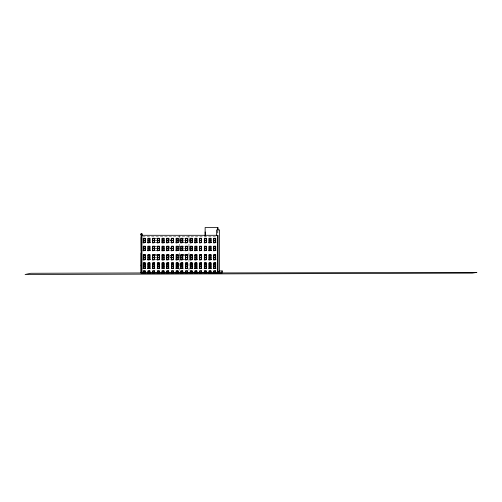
<?xml version="1.0" encoding="UTF-8"?>
<svg xmlns="http://www.w3.org/2000/svg" width="502" height="502" viewBox="0 0 502 502"><rect width="100%" height="100%" fill="white"/><g stroke="black" fill="none" stroke-linecap="round" stroke-linejoin="round"><path stroke-width="0.38" stroke-dasharray="2.51 1.88" d="M142.725 236.216L217.159 236.216M155.181 238.255L156.536 238.255M179.17 238.255L178.963 242.416M183.054 238.255L184.41 238.255M188.972 238.255L189.179 242.416M155.388 238.463L156.467 238.463M178.963 238.463L178.963 240.389M189.179 238.463L189.179 240.389M155.388 240.389L157.007 240.389M171.715 240.389L170.09 240.389L170.09 238.463M183.261 240.389L184.88 240.389M155.388 240.489L156.467 240.489M171.715 240.489L170.09 240.489L170.09 242.416M178.963 240.489L178.863 242.416M189.179 240.489L189.279 242.416M155.388 242.416L156.467 242.416M183.261 242.416L184.341 242.416M155.827 242.623L157.314 242.623M169.789 242.623L172.023 242.623M183.701 242.623L185.188 242.623M155.181 246.168L156.536 246.168M179.17 246.168L178.963 250.329M183.054 246.168L184.41 246.168M188.972 246.168L189.179 250.329M155.388 246.375L156.467 246.375M178.963 246.375L178.963 248.302M189.179 246.375L189.179 248.302M155.388 248.302L157.007 248.302M171.715 248.302L170.09 248.302L170.09 246.375M183.261 248.302L184.88 248.302M155.388 248.402L156.467 248.402M171.715 248.402L170.09 248.402L170.09 250.329M178.963 248.402L178.863 250.329M189.179 248.402L189.279 250.329M155.388 250.329L156.467 250.329M183.261 250.329L184.341 250.329M155.827 250.536L157.314 250.536M169.789 250.536L172.023 250.536M183.701 250.536L185.188 250.536M155.181 254.596L156.536 254.596M179.17 254.596L178.963 259.471M183.054 254.596L184.41 254.596M188.972 254.596L189.179 259.471M155.388 254.796L156.467 254.796M178.963 254.796L178.963 257.444M183.261 254.796L184.341 254.796M189.179 254.796L189.179 257.444M155.388 255.399L157.007 255.399M170.09 255.399L171.715 255.399M183.261 255.399L184.88 255.399M155.388 255.499L156.467 255.499M170.09 255.499L171.715 255.499M183.261 255.499L184.341 255.499M155.388 257.444L156.467 257.444M171.715 257.444L170.09 257.444L170.09 254.796M155.388 257.545L156.467 257.545M171.715 257.545L170.09 257.545L170.09 259.471M178.963 257.545L178.863 259.471M189.179 257.545L189.279 259.471M155.388 259.471L156.467 259.471M183.261 259.471L184.341 259.471M155.827 259.678L157.314 259.678M169.789 259.678L172.023 259.678M183.701 259.678L185.188 259.678M217.924 230.613L217.924 233.737M217.774 230.613L217.774 234.283M188.972 235.294L188.972 258.348M188.972 259.114L188.972 271.413M179.17 235.294L179.17 258.348M179.17 259.114L179.17 271.413M169.889 238.255L169.889 241.895M169.889 246.168L169.889 249.808M169.889 254.596L169.889 258.223"/><path stroke-width="0.75" d="M209.409 272.749L30.71 273.283L25.1 274.494L472.263 273.119L476.9 272.41L208.901 272.95M205.136 231.924L205.343 236.009M141.075 233.863L141.947 233.863M141.075 234.095L141.947 234.095M141.075 234.17L141.181 272.95M141.075 234.396L141.947 234.396M141.075 234.704L141.947 234.704M141.947 235.294L217.924 235.294L217.924 272.95M141.332 235.601L141.075 233.825M141.181 237.201L141.332 250.944M141.332 237.848L141.282 250.944M164.154 242.623L161.92 242.824L164.154 242.824L164.054 238.255L162.027 238.255L162.027 242.623M164.154 250.536L161.92 250.743L164.154 250.743L164.054 246.168L162.027 246.168L162.027 250.536M141.332 252.355L141.075 272.95M141.075 253.071L141.282 272.95M143.44 255.399L145.059 255.399M148.134 255.399L149.759 255.399M152.834 255.399L154.453 255.399M157.534 255.399L159.153 255.399M162.228 255.399L163.853 255.399M166.928 255.399L168.547 255.399M171.628 255.399L173.246 255.399M176.321 255.399L177.94 255.399M181.021 255.399L182.64 255.399M185.715 255.399L187.34 255.399M190.415 255.399L192.034 255.399M195.115 255.399L196.734 255.399M199.809 255.399L201.434 255.399M204.509 255.399L206.127 255.399M209.208 255.399L210.827 255.399M213.902 255.399L215.527 255.399M143.44 255.499L145.059 255.499M148.134 255.499L149.759 255.499M152.834 255.499L154.453 255.499M157.534 255.499L159.153 255.499M162.228 255.499L163.853 255.499M166.928 255.499L168.547 255.499M171.628 255.499L173.246 255.499M176.321 255.499L177.94 255.499M181.021 255.499L182.64 255.499M185.715 255.499L187.34 255.499M190.415 255.499L192.034 255.499M195.115 255.499L196.734 255.499M199.809 255.499L201.434 255.499M204.509 255.499L206.127 255.499M209.208 255.499L210.827 255.499M213.902 255.499L215.527 255.499M164.154 259.678L161.92 259.879L164.154 259.879L164.054 254.596L162.027 254.596L162.027 259.678M143.44 264.027L145.059 264.027M148.134 264.027L149.759 264.027M152.834 264.027L154.453 264.027M157.534 264.027L159.153 264.027M162.228 264.027L163.853 264.027M166.928 264.027L168.547 264.027M171.628 264.027L173.246 264.027M176.321 264.027L177.94 264.027M181.021 264.027L182.64 264.027M185.715 264.027L187.34 264.027M190.415 264.027L192.034 264.027M195.115 264.027L196.734 264.027M199.809 264.027L201.434 264.027M204.509 264.027L206.127 264.027M209.208 264.027L210.827 264.027M213.902 264.027L215.527 264.027M143.44 264.134L145.059 264.134M148.134 264.134L149.759 264.134M152.834 264.134L154.453 264.134M157.534 264.134L159.153 264.134M162.228 264.134L163.853 264.134M166.928 264.134L168.547 264.134M171.628 264.134L173.246 264.134M176.321 264.134L177.94 264.134M181.021 264.134L182.64 264.134M185.715 264.134L187.34 264.134M190.415 264.134L192.034 264.134M195.115 264.134L196.734 264.134M199.809 264.134L201.434 264.134M204.509 264.134L206.127 264.134M209.208 264.134L210.827 264.134M213.902 264.134L215.527 264.134M141.282 264.805L141.075 265.884M164.154 268.306L161.92 268.507L164.154 268.507L164.054 262.816L162.027 262.816L162.027 268.306M219.305 270.961L222.367 270.961L222.06 271.356M217.774 271.45L219.612 271.45M141.947 272.335L141.024 272.335L141.024 272.95L222.06 272.95L222.06 270.961M164.154 272.743L161.92 272.95M219.612 272.95L219.612 229.972L216.544 229.972L216.544 235.432M217.924 229.847L217.924 227.506L205.136 227.506L205.136 236.009M217.774 227.506L217.774 229.847M217.774 235.294L217.774 272.95M215.728 242.623L215.728 238.255L213.701 238.255L213.701 242.623M215.728 250.536L215.728 246.168L213.701 246.168L213.701 250.536M215.728 259.678L215.728 254.596L213.701 254.596L213.701 259.678M215.728 268.306L215.728 262.816L213.701 262.816L213.701 268.306M215.728 272.743L215.728 270.873L213.701 270.873L213.701 272.743M211.028 242.623L211.028 238.255L209.001 238.255L209.001 242.623M211.028 250.536L211.028 246.168L209.001 246.168L209.001 250.536M211.028 259.678L211.028 254.596L209.001 254.596L209.001 259.678M211.028 268.306L211.028 262.816L209.001 262.816L209.001 268.306M211.028 272.743L211.028 270.873L209.001 270.873L209.001 272.743M206.435 272.95L204.201 272.95M206.335 242.623L206.335 238.255L204.301 238.255L204.301 242.623M206.335 250.536L206.335 246.168L204.301 246.168L204.301 250.536M206.335 259.678L206.335 254.596L204.301 254.596L204.301 259.678M206.335 268.306L206.335 262.816L204.301 262.816L204.301 268.306M206.335 272.743L206.335 270.873L204.301 270.873L204.301 272.743M201.735 272.95L199.501 272.95M201.635 242.623L201.635 238.255L199.608 238.255L199.608 242.623M201.635 250.536L201.635 246.168L199.608 246.168L199.608 250.536M201.635 259.678L201.635 254.596L199.608 254.596L199.608 259.678M201.635 268.306L201.635 262.816L199.608 262.816L199.608 268.306M201.635 272.743L201.635 270.873L199.608 270.873L199.608 272.743M197.041 272.95L194.807 272.95M196.941 242.623L196.941 238.255L194.908 238.255L194.908 242.623M196.941 250.536L196.941 246.168L194.908 246.168L194.908 250.536M196.941 259.678L196.941 254.596L194.908 254.596L194.908 259.678M196.941 268.306L196.941 262.816L194.908 262.816L194.908 268.306M196.941 272.743L196.941 270.873L194.908 270.873L194.908 272.743M192.341 272.95L190.107 272.95M192.241 242.623L192.241 238.255L190.208 238.255L190.208 242.623M192.241 250.536L192.241 246.168L190.208 246.168L190.208 250.536M192.241 259.678L192.241 254.596L190.208 254.596L190.208 259.678M192.241 268.306L192.241 262.816L190.208 262.816L190.208 268.306M192.241 272.743L192.241 270.873L190.208 270.873L190.208 272.743M187.648 272.95L185.414 272.95M187.541 242.623L187.541 238.255L185.514 238.255L185.514 242.623M187.541 250.536L187.541 246.168L185.514 246.168L185.514 250.536M187.541 259.678L187.541 254.596L185.514 254.596L185.514 259.678M187.541 268.306L187.541 262.816L185.514 262.816L185.514 268.306M187.541 272.743L187.541 270.873L185.514 270.873L185.514 272.743M182.948 272.95L180.714 272.95M182.847 242.623L182.847 238.255L180.814 238.255L180.814 242.623M182.847 250.536L182.847 246.168L180.814 246.168L180.814 250.536M182.847 259.678L182.847 254.596L180.814 254.596L180.814 259.678M182.847 268.306L182.847 262.816L180.814 262.816L180.814 268.306M182.847 272.743L182.847 270.873L180.814 270.873L180.814 272.743M178.248 272.95L176.014 272.95M178.147 242.623L178.147 238.255L176.12 238.255L176.12 242.623M178.147 250.536L178.147 246.168L176.12 246.168L176.12 250.536M178.147 259.678L178.147 254.596L176.12 254.596L176.12 259.678M178.147 268.306L178.147 262.816L176.12 262.816L176.12 268.306M178.147 272.743L178.147 270.873L176.12 270.873L176.12 272.743M173.554 272.95L171.32 272.95M173.447 242.623L173.447 238.255L171.42 238.255L171.42 242.623M173.447 250.536L173.447 246.168L171.42 246.168L171.42 250.536M173.447 259.678L173.447 254.596L171.42 254.596L171.42 259.678M173.447 268.306L173.447 262.816L171.42 262.816L171.42 268.306M173.447 272.743L173.447 270.873L171.42 270.873L171.42 272.743M168.854 272.95L166.62 272.95M168.754 242.623L168.754 238.255L166.72 238.255L166.72 242.623M168.754 250.536L168.754 246.168L166.72 246.168L166.72 250.536M168.754 259.678L168.754 254.596L166.72 254.596L166.72 259.678M168.754 268.306L168.754 262.816L166.72 262.816L166.72 268.306M168.754 272.743L168.754 270.873L166.72 270.873L166.72 272.743M164.154 272.95L164.054 270.873L162.027 270.873L162.027 272.743M159.46 272.95L157.226 272.95M159.354 242.623L159.354 238.255L157.327 238.255L157.327 242.623M159.354 250.536L159.354 246.168L157.327 246.168L157.327 250.536M159.354 259.678L159.354 254.596L157.327 254.596L157.327 259.678M159.354 268.306L159.354 262.816L157.327 262.816L157.327 268.306M159.354 272.743L159.354 270.873L157.327 270.873L157.327 272.743M154.76 272.95L152.526 272.95M154.66 242.623L154.66 238.255L152.627 238.255L152.627 242.623M154.66 250.536L154.66 246.168L152.627 246.168L152.627 250.536M154.66 259.678L154.66 254.596L152.627 254.596L152.627 259.678M154.66 268.306L154.66 262.816L152.627 262.816L152.627 268.306M154.66 272.743L154.66 270.873L152.627 270.873L152.627 272.743M150.06 272.95L147.833 272.95M149.96 242.623L149.96 238.255L147.933 238.255L147.933 242.623M149.96 250.536L149.96 246.168L147.933 246.168L147.933 250.536M149.96 259.678L149.96 254.596L147.933 254.596L147.933 259.678M149.96 268.306L149.96 262.816L147.933 262.816L147.933 268.306M149.96 272.743L149.96 270.873L147.933 270.873L147.933 272.743M145.367 272.95L143.133 272.95M145.266 242.623L145.266 238.255L143.233 238.255L143.233 242.623M145.266 250.536L145.266 246.168L143.233 246.168L143.233 250.536M145.266 259.678L145.266 254.596L143.233 254.596L143.233 259.678M145.266 268.306L145.266 262.816L143.233 262.816L143.233 268.306M145.266 272.743L145.266 270.873L143.233 270.873L143.233 272.743M141.947 233.825L141.947 272.95M141.307 236.229L141.307 236.586M145.059 238.463L143.44 238.463L143.44 240.389L145.059 240.389L145.059 238.463M149.759 238.463L148.134 238.463L148.134 240.389L149.759 240.389L149.759 238.463M154.453 238.463L152.834 238.463L152.834 240.389L154.453 240.389L154.453 238.463M159.153 238.463L157.534 238.463L157.534 240.389L159.153 240.389L159.153 238.463M163.853 238.463L162.228 238.463L162.228 240.389L163.853 240.389L163.853 238.463M168.547 238.463L166.928 238.463L166.928 240.389L168.547 240.389L168.547 238.463M173.246 238.463L171.628 238.463L171.628 240.389L173.246 240.389L173.246 238.463M177.94 238.463L176.321 238.463L176.321 240.389L177.94 240.389L177.94 238.463M182.64 238.463L181.021 238.463L181.021 240.389L182.64 240.389L182.64 238.463M187.34 238.463L185.715 238.463L185.715 240.389L187.34 240.389L187.34 238.463M192.034 238.463L190.415 238.463L190.415 240.389L192.034 240.389L192.034 238.463M196.734 238.463L195.115 238.463L195.115 240.389L196.734 240.389L196.734 238.463M201.434 238.463L199.809 238.463L199.809 240.389L201.434 240.389L201.434 238.463M206.127 238.463L204.509 238.463L204.509 240.389L206.127 240.389L206.127 238.463M210.827 238.463L209.208 238.463L209.208 240.389L210.827 240.389L210.827 238.463M215.527 238.463L213.902 238.463L213.902 240.389L215.527 240.389L215.527 238.463M145.059 240.489L143.44 240.489L143.44 242.416L145.059 242.416L145.059 240.489M149.759 240.489L148.134 240.489L148.134 242.416L149.759 242.416L149.759 240.489M154.453 240.489L152.834 240.489L152.834 242.416L154.453 242.416L154.453 240.489M159.153 240.489L157.534 240.489L157.534 242.416L159.153 242.416L159.153 240.489M163.853 240.489L162.228 240.489L162.228 242.416L163.853 242.416L163.853 240.489M168.547 240.489L166.928 240.489L166.928 242.416L168.547 242.416L168.547 240.489M173.246 240.489L171.628 240.489L171.628 242.416L173.246 242.416L173.246 240.489M177.94 240.489L176.321 240.489L176.321 242.416L177.94 242.416L177.94 240.489M182.64 240.489L181.021 240.489L181.021 242.416L182.64 242.416L182.64 240.489M187.34 240.489L185.715 240.489L185.715 242.416L187.34 242.416L187.34 240.489M192.034 240.489L190.415 240.489L190.415 242.416L192.034 242.416L192.034 240.489M196.734 240.489L195.115 240.489L195.115 242.416L196.734 242.416L196.734 240.489M201.434 240.489L199.809 240.489L199.809 242.416L201.434 242.416L201.434 240.489M206.127 240.489L204.509 240.489L204.509 242.416L206.127 242.416L206.127 240.489M210.827 240.489L209.208 240.489L209.208 242.416L210.827 242.416L210.827 240.489M215.527 240.489L213.902 240.489L213.902 242.416L215.527 242.416L215.527 240.489M145.367 242.623L143.133 242.824L145.367 242.623M150.06 242.623L147.833 242.824L150.06 242.623M154.76 242.623L152.526 242.824L154.76 242.623M159.46 242.623L157.226 242.824L159.46 242.623M168.854 242.623L166.62 242.824L168.854 242.623M173.554 242.623L171.32 242.824L173.554 242.623M178.248 242.623L176.014 242.824L178.248 242.623M182.948 242.623L180.714 242.824L182.948 242.623M187.648 242.623L185.414 242.824L187.648 242.623M192.341 242.623L190.107 242.824L192.341 242.623M197.041 242.623L194.807 242.824L197.041 242.623M201.735 242.623L199.501 242.824L201.735 242.623M206.435 242.623L204.201 242.824L206.435 242.623M211.135 242.623L208.901 242.824L211.135 242.623M215.829 242.623L213.595 242.824L215.829 242.623M145.059 246.375L143.44 246.375L143.44 248.302L145.059 248.302L145.059 246.375M149.759 246.375L148.134 246.375L148.134 248.302L149.759 248.302L149.759 246.375M154.453 246.375L152.834 246.375L152.834 248.302L154.453 248.302L154.453 246.375M159.153 246.375L157.534 246.375L157.534 248.302L159.153 248.302L159.153 246.375M163.853 246.375L162.228 246.375L162.228 248.302L163.853 248.302L163.853 246.375M168.547 246.375L166.928 246.375L166.928 248.302L168.547 248.302L168.547 246.375M173.246 246.375L171.628 246.375L171.628 248.302L173.246 248.302L173.246 246.375M177.94 246.375L176.321 246.375L176.321 248.302L177.94 248.302L177.94 246.375M182.64 246.375L181.021 246.375L181.021 248.302L182.64 248.302L182.64 246.375M187.34 246.375L185.715 246.375L185.715 248.302L187.34 248.302L187.34 246.375M192.034 246.375L190.415 246.375L190.415 248.302L192.034 248.302L192.034 246.375M196.734 246.375L195.115 246.375L195.115 248.302L196.734 248.302L196.734 246.375M201.434 246.375L199.809 246.375L199.809 248.302L201.434 248.302L201.434 246.375M206.127 246.375L204.509 246.375L204.509 248.302L206.127 248.302L206.127 246.375M210.827 246.375L209.208 246.375L209.208 248.302L210.827 248.302L210.827 246.375M215.527 246.375L213.902 246.375L213.902 248.302L215.527 248.302L215.527 246.375M145.059 248.402L143.44 248.402L143.44 250.329L145.059 250.329L145.059 248.402M149.759 248.402L148.134 248.402L148.134 250.329L149.759 250.329L149.759 248.402M154.453 248.402L152.834 248.402L152.834 250.329L154.453 250.329L154.453 248.402M159.153 248.402L157.534 248.402L157.534 250.329L159.153 250.329L159.153 248.402M163.853 248.402L162.228 248.402L162.228 250.329L163.853 250.329L163.853 248.402M168.547 248.402L166.928 248.402L166.928 250.329L168.547 250.329L168.547 248.402M173.246 248.402L171.628 248.402L171.628 250.329L173.246 250.329L173.246 248.402M177.94 248.402L176.321 248.402L176.321 250.329L177.94 250.329L177.94 248.402M182.64 248.402L181.021 248.402L181.021 250.329L182.64 250.329L182.64 248.402M187.34 248.402L185.715 248.402L185.715 250.329L187.34 250.329L187.34 248.402M192.034 248.402L190.415 248.402L190.415 250.329L192.034 250.329L192.034 248.402M196.734 248.402L195.115 248.402L195.115 250.329L196.734 250.329L196.734 248.402M201.434 248.402L199.809 248.402L199.809 250.329L201.434 250.329L201.434 248.402M206.127 248.402L204.509 248.402L204.509 250.329L206.127 250.329L206.127 248.402M210.827 248.402L209.208 248.402L209.208 250.329L210.827 250.329L210.827 248.402M215.527 248.402L213.902 248.402L213.902 250.329L215.527 250.329L215.527 248.402M145.367 250.536L143.133 250.743L145.367 250.536M150.06 250.536L147.833 250.743L150.06 250.536M154.76 250.536L152.526 250.743L154.76 250.536M159.46 250.536L157.226 250.743L159.46 250.536M168.854 250.536L166.62 250.743L168.854 250.536M173.554 250.536L171.32 250.743L173.554 250.536M178.248 250.536L176.014 250.743L178.248 250.536M182.948 250.536L180.714 250.743L182.948 250.536M187.648 250.536L185.414 250.743L187.648 250.536M192.341 250.536L190.107 250.743L192.341 250.536M197.041 250.536L194.807 250.743L197.041 250.536M201.735 250.536L199.501 250.743L201.735 250.536M206.435 250.536L204.201 250.743L206.435 250.536M211.135 250.536L208.901 250.743L211.135 250.536M215.829 250.536L213.595 250.743L215.829 250.536M145.059 254.796L143.44 254.796L143.44 257.444L145.059 257.444L145.059 254.796M149.759 254.796L148.134 254.796L148.134 257.444L149.759 257.444L149.759 254.796M154.453 254.796L152.834 254.796L152.834 257.444L154.453 257.444L154.453 254.796M159.153 254.796L157.534 254.796L157.534 257.444L159.153 257.444L159.153 254.796M163.853 254.796L162.228 254.796L162.228 257.444L163.853 257.444L163.853 254.796M168.547 254.796L166.928 254.796L166.928 257.444L168.547 257.444L168.547 254.796M173.246 254.796L171.628 254.796L171.628 257.444L173.246 257.444L173.246 254.796M177.94 254.796L176.321 254.796L176.321 257.444L177.94 257.444L177.94 254.796M182.64 254.796L181.021 254.796L181.021 257.444L182.64 257.444L182.64 254.796M187.34 254.796L185.715 254.796L185.715 257.444L187.34 257.444L187.34 254.796M192.034 254.796L190.415 254.796L190.415 257.444L192.034 257.444L192.034 254.796M196.734 254.796L195.115 254.796L195.115 257.444L196.734 257.444L196.734 254.796M201.434 254.796L199.809 254.796L199.809 257.444L201.434 257.444L201.434 254.796M206.127 254.796L204.509 254.796L204.509 257.444L206.127 257.444L206.127 254.796M210.827 254.796L209.208 254.796L209.208 257.444L210.827 257.444L210.827 254.796M215.527 254.796L213.902 254.796L213.902 257.444L215.527 257.444L215.527 254.796M145.059 257.545L143.44 257.545L143.44 259.471L145.059 259.471L145.059 257.545M149.759 257.545L148.134 257.545L148.134 259.471L149.759 259.471L149.759 257.545M154.453 257.545L152.834 257.545L152.834 259.471L154.453 259.471L154.453 257.545M159.153 257.545L157.534 257.545L157.534 259.471L159.153 259.471L159.153 257.545M163.853 257.545L162.228 257.545L162.228 259.471L163.853 259.471L163.853 257.545M168.547 257.545L166.928 257.545L166.928 259.471L168.547 259.471L168.547 257.545M173.246 257.545L171.628 257.545L171.628 259.471L173.246 259.471L173.246 257.545M177.94 257.545L176.321 257.545L176.321 259.471L177.94 259.471L177.94 257.545M182.64 257.545L181.021 257.545L181.021 259.471L182.64 259.471L182.64 257.545M187.34 257.545L185.715 257.545L185.715 259.471L187.34 259.471L187.34 257.545M192.034 257.545L190.415 257.545L190.415 259.471L192.034 259.471L192.034 257.545M196.734 257.545L195.115 257.545L195.115 259.471L196.734 259.471L196.734 257.545M201.434 257.545L199.809 257.545L199.809 259.471L201.434 259.471L201.434 257.545M206.127 257.545L204.509 257.545L204.509 259.471L206.127 259.471L206.127 257.545M210.827 257.545L209.208 257.545L209.208 259.471L210.827 259.471L210.827 257.545M215.527 257.545L213.902 257.545L213.902 259.471L215.527 259.471L215.527 257.545M145.367 259.678L143.133 259.879L145.367 259.678M150.06 259.678L147.833 259.879L150.06 259.678M154.76 259.678L152.526 259.879L154.76 259.678M159.46 259.678L157.226 259.879L159.46 259.678M168.854 259.678L166.62 259.879L168.854 259.678M173.554 259.678L171.32 259.879L173.554 259.678M178.248 259.678L176.014 259.879L178.248 259.678M182.948 259.678L180.714 259.879L182.948 259.678M187.648 259.678L185.414 259.879L187.648 259.678M192.341 259.678L190.107 259.879L192.341 259.678M197.041 259.678L194.807 259.879L197.041 259.678M201.735 259.678L199.501 259.879L201.735 259.678M206.435 259.678L204.201 259.879L206.435 259.678M211.135 259.678L208.901 259.879L211.135 259.678M215.829 259.678L213.595 259.879L215.829 259.678M145.059 263.023L143.44 263.023L143.44 266.073L145.059 266.073L145.059 263.023M149.759 263.023L148.134 263.023L148.134 266.073L149.759 266.073L149.759 263.023M154.453 263.023L152.834 263.023L152.834 266.073L154.453 266.073L154.453 263.023M159.153 263.023L157.534 263.023L157.534 266.073L159.153 266.073L159.153 263.023M163.853 263.023L162.228 263.023L162.228 266.073L163.853 266.073L163.853 263.023M168.547 263.023L166.928 263.023L166.928 266.073L168.547 266.073L168.547 263.023M173.246 263.023L171.628 263.023L171.628 266.073L173.246 266.073L173.246 263.023M177.94 263.023L176.321 263.023L176.321 266.073L177.94 266.073L177.94 263.023M182.64 263.023L181.021 263.023L181.021 266.073L182.64 266.073L182.64 263.023M187.34 263.023L185.715 263.023L185.715 266.073L187.34 266.073L187.34 263.023M192.034 263.023L190.415 263.023L190.415 266.073L192.034 266.073L192.034 263.023M196.734 263.023L195.115 263.023L195.115 266.073L196.734 266.073L196.734 263.023M201.434 263.023L199.809 263.023L199.809 266.073L201.434 266.073L201.434 263.023M206.127 263.023L204.509 263.023L204.509 266.073L206.127 266.073L206.127 263.023M210.827 263.023L209.208 263.023L209.208 266.073L210.827 266.073L210.827 263.023M215.527 263.023L213.902 263.023L213.902 266.073L215.527 266.073L215.527 263.023M145.059 266.173L143.44 266.173L143.44 268.099L145.059 268.099L145.059 266.173M149.759 266.173L148.134 266.173L148.134 268.099L149.759 268.099L149.759 266.173M154.453 266.173L152.834 266.173L152.834 268.099L154.453 268.099L154.453 266.173M159.153 266.173L157.534 266.173L157.534 268.099L159.153 268.099L159.153 266.173M163.853 266.173L162.228 266.173L162.228 268.099L163.853 268.099L163.853 266.173M168.547 266.173L166.928 266.173L166.928 268.099L168.547 268.099L168.547 266.173M173.246 266.173L171.628 266.173L171.628 268.099L173.246 268.099L173.246 266.173M177.94 266.173L176.321 266.173L176.321 268.099L177.94 268.099L177.94 266.173M182.64 266.173L181.021 266.173L181.021 268.099L182.64 268.099L182.64 266.173M187.34 266.173L185.715 266.173L185.715 268.099L187.34 268.099L187.34 266.173M192.034 266.173L190.415 266.173L190.415 268.099L192.034 268.099L192.034 266.173M196.734 266.173L195.115 266.173L195.115 268.099L196.734 268.099L196.734 266.173M201.434 266.173L199.809 266.173L199.809 268.099L201.434 268.099L201.434 266.173M206.127 266.173L204.509 266.173L204.509 268.099L206.127 268.099L206.127 266.173M210.827 266.173L209.208 266.173L209.208 268.099L210.827 268.099L210.827 266.173M215.527 266.173L213.902 266.173L213.902 268.099L215.527 268.099L215.527 266.173M145.367 268.306L143.133 268.507L145.367 268.306M150.06 268.306L147.833 268.507L150.06 268.306M154.76 268.306L152.526 268.507L154.76 268.306M159.46 268.306L157.226 268.507L159.46 268.306M168.854 268.306L166.62 268.507L168.854 268.306M173.554 268.306L171.32 268.507L173.554 268.306M178.248 268.306L176.014 268.507L178.248 268.306M182.948 268.306L180.714 268.507L182.948 268.306M187.648 268.306L185.414 268.507L187.648 268.306M192.341 268.306L190.107 268.507L192.341 268.306M197.041 268.306L194.807 268.507L197.041 268.306M201.735 268.306L199.501 268.507L201.735 268.306M206.435 268.306L204.201 268.507L206.435 268.306M211.135 268.306L208.901 268.507L211.135 268.306M215.829 268.306L213.595 268.507L215.829 268.306M145.059 271.074L143.44 271.074L143.44 272.536L145.059 272.536L145.059 271.074M149.759 271.074L148.134 271.074L148.134 272.536L149.759 272.536L149.759 271.074M154.453 271.074L152.834 271.074L152.834 272.536L154.453 272.536L154.453 271.074M159.153 271.074L157.534 271.074L157.534 272.536L159.153 272.536L159.153 271.074M163.853 271.074L162.228 271.074L162.228 272.536L163.853 272.536L163.853 271.074M168.547 271.074L166.928 271.074L166.928 272.536L168.547 272.536L168.547 271.074M173.246 271.074L171.628 271.074L171.628 272.536L173.246 272.536L173.246 271.074M177.94 271.074L176.321 271.074L176.321 272.536L177.94 272.536L177.94 271.074M182.64 271.074L181.021 271.074L181.021 272.536L182.64 272.536L182.64 271.074M187.34 271.074L185.715 271.074L185.715 272.536L187.34 272.536L187.34 271.074M192.034 271.074L190.415 271.074L190.415 272.536L192.034 272.536L192.034 271.074M196.734 271.074L195.115 271.074L195.115 272.536L196.734 272.536L196.734 271.074M201.434 271.074L199.809 271.074L199.809 272.536L201.434 272.536L201.434 271.074M206.127 271.074L204.509 271.074L204.509 272.536L206.127 272.536L206.127 271.074M210.827 271.074L209.208 271.074L209.208 272.536L210.827 272.536L210.827 271.074M215.527 271.074L213.902 271.074L213.902 272.536L215.527 272.536L215.527 271.074"/></g></svg>
